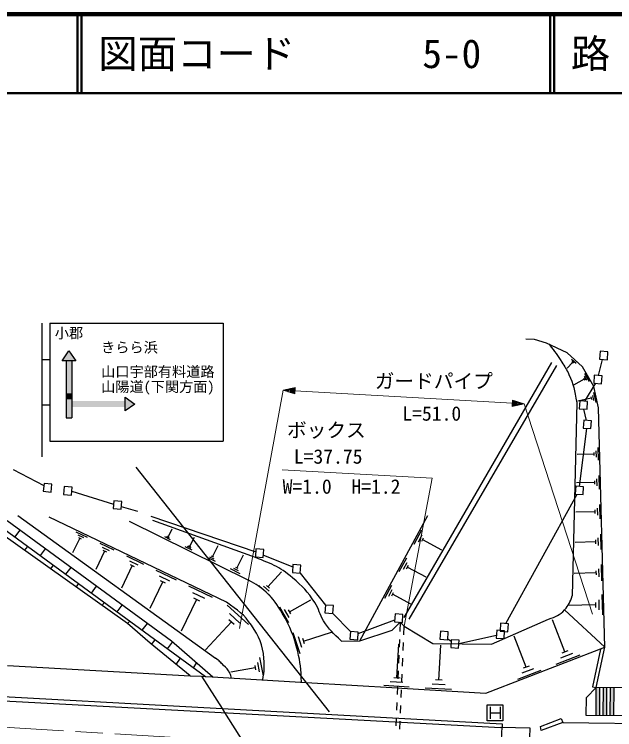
# Model space of a CAD drawing. Units: millimetres, scale not verified. Extents: x 40000 to 680000, y 20000 to 380000.
# Drawn here: x 109706 to 185950, y 289106 to 380000 of the extents above; entities that cross this region are included whole.
import ezdxf
from ezdxf.enums import TextEntityAlignment as Align

# ---------------------------------------------------------------- set-up
doc = ezdxf.new("R2010")
doc.units = ezdxf.units.MM
doc.header["$LTSCALE"] = 1000
doc.linetypes.add('CHAIN', pattern=[18.5, 12, -1.5, 3.5, -1.5])
for name, color, linetype, lineweight in [('M-BGD', 7, 'Continuous', 25), ('M-BMK', 2, 'CHAIN', 13), ('M-BMK-ROW', 30, 'Continuous', 25), ('M-STR-HTXT', 7, 'Continuous', 13), ('M-STR-STR1', 1, 'Continuous', 25), ('M-STR-STRC', 7, 'Continuous', 25), ('M-STR-STRD', 7, 'Continuous', 25), ('M-TTL', 2, 'Continuous', 140), ('M-TTL-LINE', 7, 'Continuous', 50)]:
    doc.layers.add(name, color=color, linetype=linetype, lineweight=lineweight)
doc.layers.add('M-TTL-TXT', color=7, linetype='Continuous')
doc.styles.add('ＭＳ ゴシック', font='')
doc.styles.get('ＭＳ ゴシック').set_extended_font_data('MS Gothic')

msp = doc.modelspace()

# ---------------------------------------------------------------- hatches: boundary and pattern name
at = {"layer": 'M-BGD'}
for points in [[(184044, 290877), (184068, 294458), (183618, 294461), (183594, 290880)], [(184944, 290871), (184968, 294452), (184518, 294455), (184494, 290874)], [(185844, 290865), (185868, 294446), (185418, 294449), (185394, 290868)]]:
    msp.add_hatch(color=256, dxfattribs=at).paths.add_polyline_path(points)
at = {"layer": 'M-STR-STRC'}
for points in [[(116650, 337225), (117525, 335975), (117025, 335975), (116275, 335975), (115775, 335975)], [(116275, 335975), (117025, 335975), (117025, 331850), (116275, 331850)], [(116275, 331850), (117025, 331850), (117025, 331100), (116275, 331100)], [(116275, 331100), (117025, 331100), (117025, 328725), (116275, 328725)], [(125025, 330475), (123775, 329600), (123775, 330100), (123775, 330850), (123775, 331350)], [(123775, 330850), (123775, 330100), (117025, 330100), (117025, 330850)]]:
    msp.add_hatch(color=256, dxfattribs=at).paths.add_polyline_path(points)

# ---------------------------------------------------------------- linework, layer by layer
at = {"layer": 'M-BGD'}
for p, q in [((159235, 303376), (177956, 335769)), ((180593, 335761), (179913, 335021)), ((180486, 336202), (181041, 335692)), ((180524, 335825), (180663, 335698)), ((180539, 335982), (180817, 335727)), ((159860, 303129), (178583, 335384)), ((182070, 333661), (180713, 332885)), ((181997, 333788), (182143, 333534)), ((182094, 334012), (182385, 333503)), ((182118, 334364), (182700, 333346)), ((183257, 331953), (183539, 330678)), ((182973, 331222), (181273, 330847)), ((182938, 331381), (183008, 331062)), ((183115, 331587), (183256, 330950)), ((181123, 330637), (180556, 306120)), ((183571, 324539), (183593, 323735)), ((183828, 324948), (183872, 323340)), ((183315, 324129), (181171, 324071)), ((183309, 324330), (183320, 323928)), ((183651, 320959), (183674, 320100)), ((183925, 321396), (183972, 319679)), ((183376, 320522), (181088, 320459)), ((183371, 320736), (183382, 320307)), ((183733, 317270), (183758, 316356)), ((184025, 317736), (184075, 315907)), ((110167, 316336), (135265, 298214)), ((153594, 300410), (162211, 316320)), ((183440, 316805), (181002, 316738)), ((183434, 317033), (183447, 316576)), ((136641, 305303), (114123, 316127)), ((124276, 315580), (139451, 308117)), ((139887, 311146), (127312, 315701)), ((108369, 314629), (133984, 295872)), ((129286, 313656), (129749, 314607)), ((160473, 312691), (161450, 314494)), ((109789, 313589), (110467, 314444)), ((117534, 314266), (118948, 313586)), ((117774, 313860), (118481, 313520)), ((129526, 313245), (128813, 313592)), ((129406, 313450), (129049, 313624)), ((129375, 313612), (129196, 313699)), ((131995, 312406), (132570, 313585)), ((161018, 312979), (161506, 313881)), ((184128, 313965), (184181, 312020)), ((118014, 313454), (117108, 311569)), ((117837, 313539), (118191, 313369)), ((120578, 312803), (122337, 311957)), ((161441, 313041), (161685, 313492)), ((161563, 313267), (163968, 311964)), ((183506, 312975), (180913, 312905)), ((183499, 313218), (183513, 312732)), ((183817, 313470), (183843, 312498)), ((111009, 311891), (111426, 312391)), ((113027, 311218), (113685, 312079)), ((121176, 311793), (120048, 309446)), ((120877, 312298), (121757, 311875)), ((120956, 311899), (121396, 311687)), ((132294, 311896), (131410, 312327)), ((132144, 312151), (131702, 312367)), ((132106, 312352), (131885, 312460)), ((134889, 311071), (135582, 312493)), ((123949, 311182), (126091, 310152)), ((135250, 310456), (134183, 310976)), ((135069, 310764), (134536, 311023)), ((135023, 311006), (134756, 311136)), ((137981, 309646), (138800, 311328)), ((158591, 309215), (159536, 310961)), ((114327, 309527), (114685, 310005)), ((124677, 309953), (123303, 307096)), ((124313, 310568), (125384, 310053)), ((124409, 310082), (124945, 309824)), ((159118, 309494), (159591, 310367)), ((159527, 309555), (159764, 309991)), ((184234, 310081), (184290, 308017)), ((116251, 308858), (116909, 309710)), ((127682, 309388), (130249, 308154)), ((138407, 308918), (137145, 309532)), ((138194, 309282), (137563, 309589)), ((138138, 309569), (137823, 309722)), ((141916, 307252), (143633, 309148)), ((159646, 309773), (161973, 308512)), ((183567, 309288), (183581, 308772)), ((183904, 309555), (183932, 308523)), ((128118, 308651), (129401, 308035)), ((183574, 309030), (180821, 308955)), ((117549, 307231), (117883, 307663)), ((119513, 306469), (120145, 307333)), ((128554, 307915), (126909, 304493)), ((128233, 308069), (128875, 307761)), ((131817, 307400), (134853, 305941)), ((142197, 306134), (140775, 307421)), ((142056, 306693), (141345, 307337)), ((142093, 307091), (141738, 307413)), ((156739, 305797), (157654, 307485)), ((132332, 306529), (133850, 305800)), ((157249, 306067), (157707, 306911)), ((157645, 306125), (157874, 306547)), ((157759, 306336), (160011, 305117)), ((132848, 305659), (130902, 301610)), ((132469, 305841), (133228, 305476)), ((144661, 304061), (147368, 305589)), ((183920, 305625), (183956, 304322)), ((184337, 306289), (184408, 303682)), ((120836, 304889), (121140, 305278)), ((122779, 304078), (123415, 304930)), ((136757, 304925), (139428, 302466)), ((144557, 302664), (143411, 304694)), ((183504, 304961), (180028, 304867)), ((183495, 305287), (183513, 304636)), ((137015, 303865), (138351, 302636)), ((144609, 303362), (144036, 304378)), ((144804, 303807), (144517, 304315)), ((179585, 304324), (184720, 299582)), ((124063, 302590), (124374, 302909)), ((137273, 302805), (133996, 299244)), ((136939, 303112), (137607, 302498)), ((158694, 302768), (158645, 301570)), ((170316, 299974), (177546, 303148)), ((179621, 298996), (178043, 303073)), ((125957, 301750), (126607, 302586)), ((159183, 301177), (159229, 302265)), ((145991, 298746), (145127, 301410)), ((146220, 299556), (145788, 300888)), ((146448, 300366), (150000, 301518)), ((174711, 297055), (173188, 300989)), ((127128, 299950), (127610, 300540)), ((129179, 299391), (129811, 300212)), ((146556, 300033), (146340, 300699)), ((158293, 295689), (158550, 299978)), ((158604, 300571), (158563, 299572)), ((159099, 299179), (159141, 300178)), ((163625, 295408), (163892, 299853)), ((180003, 299143), (179238, 298848)), ((183618, 294461), (184720, 299582)), ((130251, 297397), (130826, 298185)), ((140862, 298291), (141291, 295959)), ((158522, 298573), (158481, 297573)), ((159016, 297181), (159057, 298180)), ((181544, 298568), (178486, 297384)), ((180582, 298782), (179053, 298190)), ((132461, 296987), (132847, 297559)), ((140245, 297273), (140353, 296691)), ((140580, 297636), (140795, 296471)), ((140299, 296982), (137190, 296410)), ((158440, 296574), (158399, 295575)), ((176567, 296642), (173616, 295500)), ((175639, 296848), (174163, 296277)), ((175080, 297197), (174342, 296912)), ((133489, 295888), (133490, 295888)), ((133490, 295888), (133984, 295872)), ((133984, 295872), (134836, 295821)), ((134836, 295821), (146755, 295105)), ((158695, 295665), (157891, 295713)), ((158932, 295182), (158974, 296181)), ((164042, 295383), (163209, 295433)), ((146755, 295105), (158351, 294409)), ((159837, 294520), (156620, 294713)), ((159065, 295104), (157456, 295201)), ((158358, 294576), (158317, 293577)), ((164425, 294802), (162758, 294902)), ((158351, 294409), (158898, 294376)), ((158848, 293184), (158890, 294183)), ((158898, 294376), (169604, 293733)), ((165225, 294196), (161892, 294397)), ((182385, 293200), (183618, 294461)), ((183594, 290880), (183618, 294461)), ((189828, 294419), (183618, 294461)), ((184044, 290877), (184068, 294458)), ((184494, 290874), (184518, 294455)), ((184944, 290871), (184968, 294452)), ((185394, 290868), (185418, 294449)), ((185844, 290865), (185868, 294446)), ((182331, 290889), (182385, 293200)), ((158276, 292578), (158235, 291579)), ((158764, 291186), (158806, 292185)), ((192055, 290822), (182331, 290889)), ((158194, 290579), (158153, 289580)), ((158680, 289188), (158722, 290187)), ((171128, 277788), (171670, 289462)), ((175222, 289297), (171489, 289403)), ((174608, 276063), (175222, 289297))]:
    msp.add_line(p, q, dxfattribs=at)
for points in [[(169604, 293733), (184720, 299582), (183890, 330011), (183296, 332706), (181869, 335202), (179928, 336986), (177312, 338214), (175767, 338690), (174657, 338729)], [(134896, 295769), (129665, 300339), (108817, 315655)], [(132042, 295933), (126969, 300080), (124063, 302590), (107959, 314065)], [(151270, 300367), (153594, 300410), (157677, 301737), (158694, 302768)], [(158694, 302768), (159229, 302265), (162862, 300065), (170316, 299974)], [(184129, 299344), (183140, 294549), (183618, 294461)]]:
    msp.add_lwpolyline(points, dxfattribs=at)
for points, knots in [([(177618, 338071), (178412, 337024), (178653, 336732), (179228, 335815), (179603, 335216), (179828, 334887), (180140, 334253), (180788, 332940), (180818, 332298), (181123, 330637)], [0, 0, 0, 0, 1, 1, 1, 2, 2, 2, 3, 3, 3, 3]), ([(151270, 300367), (150149, 301422), (149697, 301792), (148989, 302930), (148457, 303786), (148431, 304418), (147871, 305257), (146952, 306634), (146300, 307337), (145040, 308412), (143308, 309892), (142273, 310201), (139887, 311146)], [0, 0, 0, 0, 1, 1, 1, 2, 2, 2, 3, 3, 3, 4, 4, 4, 4]), ([(146168, 295140), (146103, 296917), (146036, 297556), (145693, 299059), (145240, 301046), (144745, 302126), (143729, 303893), (143072, 305035), (142656, 305687), (141679, 306571), (140893, 307281), (140505, 307530), (139451, 308117)], [0, 0, 0, 0, 1, 1, 1, 2, 2, 2, 3, 3, 3, 4, 4, 4, 4]), ([(177546, 303148), (178468, 303489), (178966, 303644), (179585, 304324), (180122, 304914), (180282, 305313), (180556, 306120)], [0, 0, 0, 0, 1, 1, 1, 2, 2, 2, 2]), ([(141255, 295435), (141470, 296598), (141487, 297099), (141402, 298162), (141262, 299918), (140813, 300931), (139815, 302382), (138860, 303770), (138161, 304265), (136641, 305303)], [0, 0, 0, 0, 1, 1, 1, 2, 2, 2, 3, 3, 3, 3]), ([(137255, 295640), (137218, 295926), (137180, 296044), (137083, 296287), (136896, 296752), (136612, 296912), (136271, 297278), (135905, 297671), (135754, 297797), (135265, 298214)], [0, 0, 0, 0, 1, 1, 1, 2, 2, 2, 3, 3, 3, 3])]:
    msp.add_open_spline(points, degree=3, knots=knots, dxfattribs=at)
at = {"layer": 'M-BMK'}
msp.add_line((67050, 291906), (166060, 285968), dxfattribs=at)
at = {"layer": 'M-BMK-ROW'}
for p, q in [((184094, 337184), (184025, 336187)), ((185092, 337115), (184094, 337184)), ((185022, 336117), (185092, 337115)), ((183905, 334096), (184393, 336161)), ((184025, 336187), (185022, 336117)), ((183353, 334134), (183283, 333137)), ((184351, 334065), (183353, 334134)), ((184281, 333067), (184351, 334065)), ((182151, 330839), (183574, 333117)), ((183283, 333137), (184281, 333067)), ((181508, 330884), (181439, 329886)), ((182506, 330814), (181508, 330884)), ((182436, 329816), (182506, 330814)), ((181439, 329886), (182436, 329816)), ((182353, 328399), (182051, 329843)), ((182014, 328423), (181944, 327425)), ((183011, 328353), (182014, 328423)), ((182942, 327356), (183011, 328353)), ((181476, 320003), (182403, 327393)), ((181944, 327425), (182942, 327356)), ((109562, 322179), (113452, 320113)), ((113476, 320388), (113389, 319392)), ((114472, 320301), (113476, 320388)), ((114385, 319305), (114472, 320301)), ((116054, 320001), (115967, 319004)), ((117050, 319913), (116054, 320001)), ((181013, 320035), (180944, 319037)), ((182011, 319965), (181013, 320035)), ((181941, 318968), (182011, 319965)), ((113389, 319392), (114385, 319305)), ((116963, 318917), (117050, 319913)), ((117005, 319397), (122317, 317779)), ((180944, 319037), (181941, 318968)), ((115967, 319004), (116963, 318917)), ((122354, 318202), (122267, 317206)), ((123351, 318115), (122354, 318202)), ((172132, 302578), (181198, 319020)), ((123263, 317119), (123351, 318115)), ((123295, 317481), (125329, 316862)), ((122267, 317206), (123263, 317119)), ((127055, 316253), (140367, 311696)), ((140393, 312067), (140323, 311070)), ((141391, 311998), (140393, 312067)), ((141321, 311000), (141391, 311998)), ((140323, 311070), (141321, 311000)), ((141339, 311263), (145068, 309791)), ((145089, 310081), (145019, 309083)), ((146086, 310011), (145089, 310081)), ((146016, 309014), (146086, 310011)), ((145019, 309083), (146016, 309014)), ((146016, 309014), (149225, 304939)), ((149225, 304939), (149155, 303942)), ((150222, 304869), (149225, 304939)), ((150152, 303872), (150222, 304869)), ((149155, 303942), (150152, 303872)), ((150152, 303872), (152392, 301586)), ((158069, 303814), (157999, 302817)), ((159067, 303744), (158069, 303814)), ((158997, 302747), (159067, 303744)), ((153375, 301312), (158016, 303062)), ((157999, 302817), (158997, 302747)), ((171462, 302625), (171392, 301628)), ((172459, 302556), (171462, 302625)), ((172389, 301558), (172459, 302556)), ((152392, 301586), (152322, 300589)), ((153390, 301516), (152392, 301586)), ((153320, 300519), (153390, 301516)), ((163819, 301606), (163749, 300608)), ((164816, 301536), (163819, 301606)), ((164746, 300538), (164816, 301536)), ((166162, 300061), (170924, 301118)), ((170968, 301749), (170899, 300751)), ((171966, 301679), (170968, 301749)), ((171392, 301628), (172389, 301558)), ((171896, 300681), (171966, 301679)), ((152322, 300589), (153320, 300519)), ((163749, 300608), (164746, 300538)), ((164755, 300663), (165179, 300341)), ((165193, 300541), (165124, 299544)), ((166191, 300471), (165193, 300541)), ((166121, 299474), (166191, 300471)), ((170899, 300751), (171896, 300681)), ((165124, 299544), (166121, 299474))]:
    msp.add_line(p, q, dxfattribs=at)
at = {"layer": 'M-STR-HTXT'}
for p, q in [((138287, 301955), (143843, 332248)), ((143843, 332248), (145363, 332563)), ((143843, 332248), (145317, 331761)), ((143843, 332248), (145340, 332162)), ((145336, 332082), (144138, 332151)), ((145345, 332242), (144147, 332311)), ((144433, 332053), (145331, 332001)), ((144451, 332374), (145349, 332322)), ((145326, 331921), (144727, 331956)), ((145354, 332403), (144755, 332437)), ((145022, 331858), (145322, 331841)), ((145059, 332500), (145359, 332483)), ((145317, 331761), (145363, 332563)), ((145340, 332162), (172962, 330574)), ((172985, 330975), (172939, 330173)), ((173280, 330878), (172981, 330895)), ((174460, 330488), (172985, 330975)), ((174460, 330488), (172939, 330173)), ((173243, 330236), (172944, 330253)), ((172948, 330333), (173547, 330299)), ((173851, 330362), (172953, 330414)), ((172957, 330494), (174155, 330425)), ((174460, 330488), (172962, 330574)), ((172967, 330654), (174165, 330585)), ((173870, 330683), (172971, 330735)), ((172976, 330815), (173575, 330780)), ((174460, 330488), (183132, 303795))]:
    msp.add_line(p, q, dxfattribs=at)
msp.add_lwpolyline([(143738, 322143), (162770, 321046), (159229, 302265)], dxfattribs=at)
at = {"layer": 'M-STR-STR1'}
for p, q in [((108845, 297255), (132042, 295933)), ((132042, 295933), (133490, 295888)), ((133490, 295888), (136083, 291799)), ((136083, 291799), (136413, 291278)), ((136413, 291278), (138742, 287607))]:
    msp.add_line(p, q, dxfattribs=at)
at = {"layer": 'M-STR-STRC'}
for p, q in [((113209, 340758), (113209, 323758)), ((114209, 340758), (114209, 325758)), ((114209, 340758), (136209, 340758)), ((136209, 340758), (136209, 325758)), ((115775, 335975), (116650, 337225)), ((116650, 337225), (117525, 335975)), ((113209, 336133), (114209, 336133)), ((117525, 335975), (115775, 335975)), ((116275, 335975), (116275, 328725)), ((117025, 335975), (117025, 328725)), ((123775, 329600), (123775, 331350)), ((123775, 331350), (125025, 330475)), ((113209, 330383), (114209, 330383)), ((125025, 330475), (123775, 329600)), ((116275, 328725), (117025, 328725)), ((114209, 325758), (136209, 325758)), ((125144, 322470), (149699, 291378)), ((169762, 290253), (169762, 292253)), ((169762, 292253), (171762, 292253)), ((170137, 292003), (170137, 290503)), ((171387, 292003), (171387, 290503)), ((171762, 292253), (171762, 290253)), ((170137, 291253), (171387, 291253)), ((171762, 290253), (169762, 290253))]:
    msp.add_line(p, q, dxfattribs=at)
for points in [[(176517, 289504), (179159, 290534), (179375, 290029), (192539, 289831)], [(179375, 290029), (176634, 288983), (176517, 289504)]]:
    msp.add_lwpolyline(points, dxfattribs=at)
at = {"layer": 'M-STR-STRD'}
msp.add_line((66419, 295021), (171489, 289403), dxfattribs=at)
msp.add_lwpolyline([(66504, 295608), (171676, 289850), (171667, 289398)], dxfattribs=at)
at = {"layer": 'M-TTL'}
msp.add_line((680000, 380000), (40000, 380000), dxfattribs=at)
at = {"layer": 'M-TTL-LINE'}
for p, q in [((117750, 380000), (117750, 370000)), ((118250, 380000), (118250, 370000)), ((177750, 380000), (177750, 370000)), ((178250, 380000), (178250, 370000)), ((40000, 370000), (680000, 370000))]:
    msp.add_line(p, q, dxfattribs=at)

# ---------------------------------------------------------------- texts
at = {"layer": 'M-STR-HTXT', "style": 'ＭＳ ゴシック'}
for s, p in [('ガードパイプ', (162979, 331937)), ('L=51.0', (162719, 327816)), ('ボックス', (149336, 325702)), ('L=37.75', (149560, 322354)), ('W=1.0\u3000H=1.2', (151264, 318540))]:
    msp.add_text(s, height=1833, dxfattribs=at).set_placement(p, align=Align.BOTTOM_CENTER)
at = {"layer": 'M-STR-STRC', "style": 'ＭＳ ゴシック'}
for s, p in [('小郡', (116650, 338432)), ('きらら浜', (124332, 336634)), ('山口宇部有料道路', (127932, 333542)), ('山陽道(下関方面)', (127932, 331625))]:
    msp.add_text(s, height=1320, dxfattribs=at).set_placement(p, align=Align.BOTTOM_CENTER)
at = {"layer": 'M-TTL-TXT', "style": 'ＭＳ ゴシック'}
for s, p in [('路 線 名', (180380, 375000)), ('図面コード', (120380, 375000)), ('5-0', (161521, 375000))]:
    msp.add_text(s, height=3666, dxfattribs=at).set_placement(p, align=Align.MIDDLE_LEFT)

doc.saveas('drawing.dxf')
